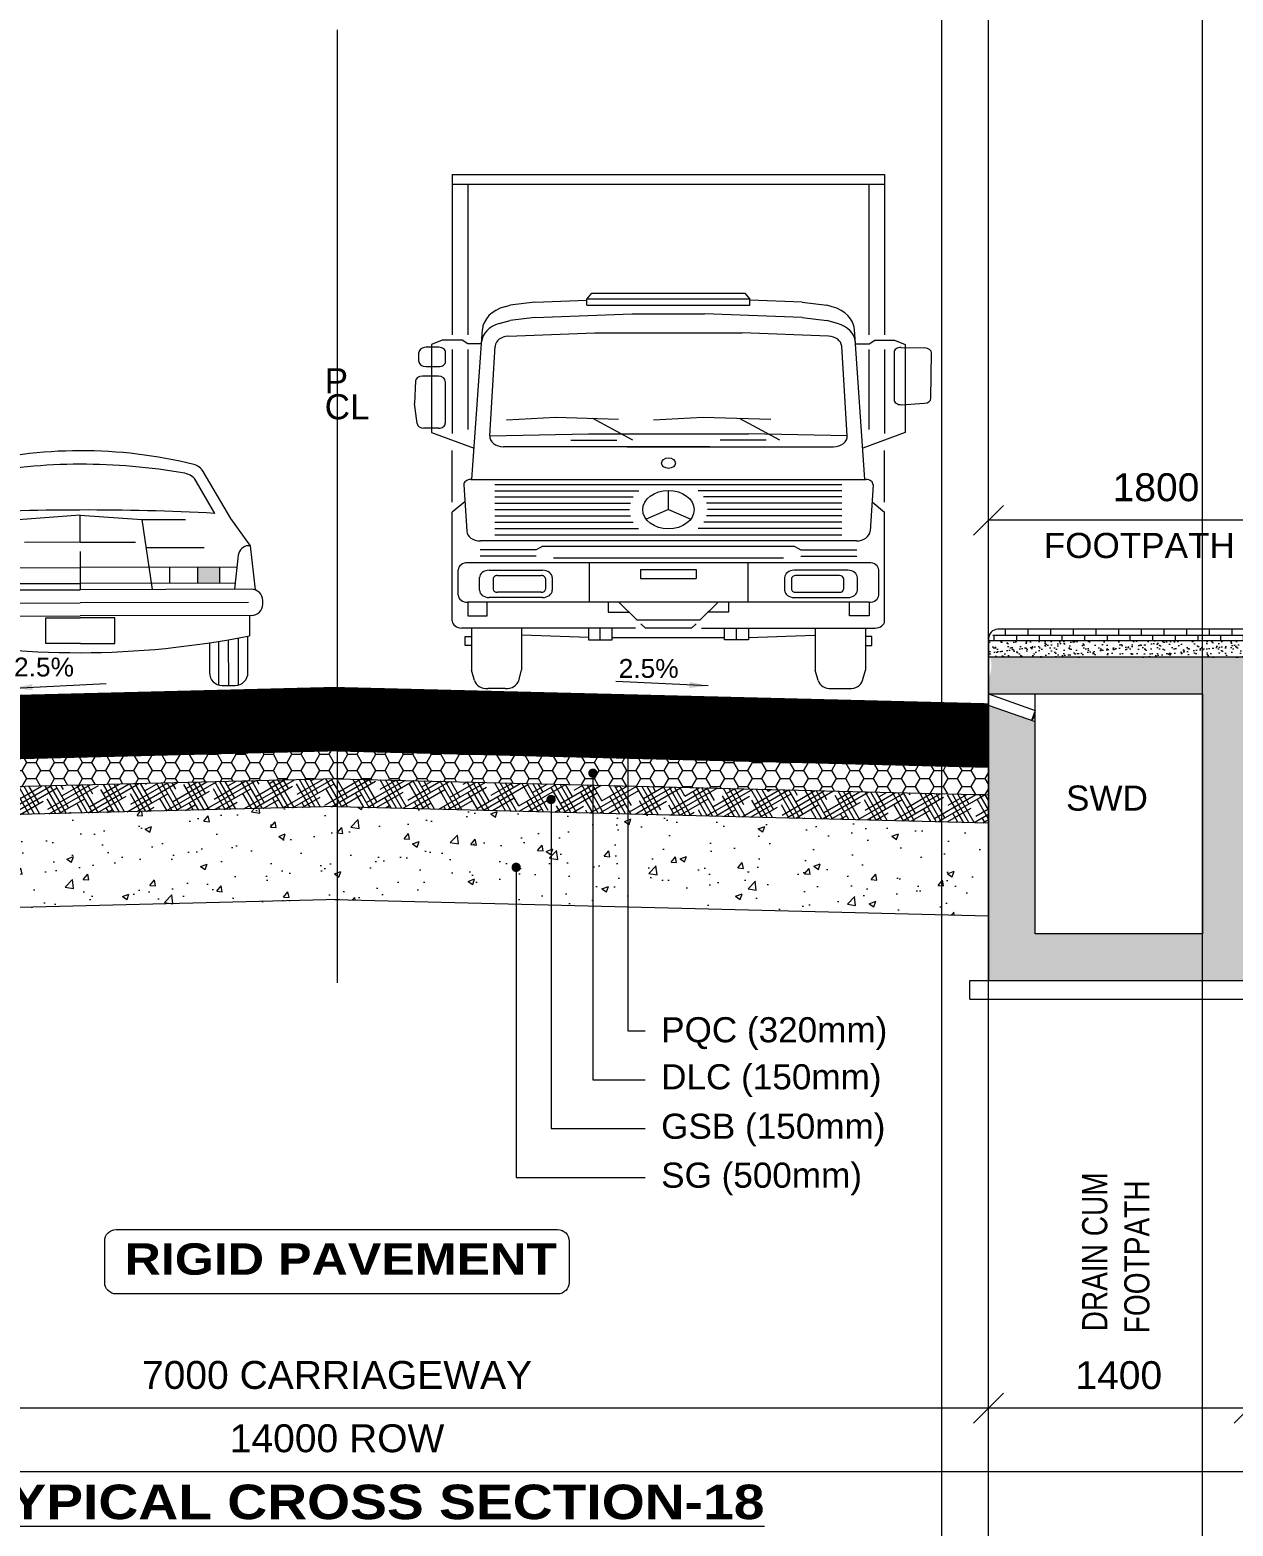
# Model space of a CAD drawing. Header units: inches. Extents: x 1863003 to 1881330, y 133141 to 515800.
# Drawn here: x 1870742 to 1877206, y 387238 to 395278 of the extents above; entities that cross this region are included whole.
import ezdxf

# ---------------------------------------------------------------- set-up
doc = ezdxf.new("R2010")
doc.units = ezdxf.units.IN
doc.header["$MEASUREMENT"] = 0
doc.linetypes.add('CENTERX2', pattern=[4, 2.5, -0.5, 0.5, -0.5])
doc.layers.get('0').update_dxf_attribs({"color": 4, "linetype": 'ELEC_LINE', "lineweight": 13})
doc.layers.get('Defpoints').update_dxf_attribs({"lineweight": 13})
for name, color, linetype, lineweight in [('DIM', 7, 'Continuous', 13), ('DIMEN', 7, 'Continuous', 13), ('HATCH', 252, 'Continuous', 13)]:
    doc.layers.add(name, color=color, linetype=linetype, lineweight=lineweight)
doc.styles.add('AB', font='ariblk.ttf')
doc.styles.add('ARIAL', font='arial.ttf')
doc.styles.get("Standard").update_dxf_attribs({"font": 'romans.shx'})
doc.linetypes.add('ELEC_LINE', pattern='A,12.7,-5.08,["EL",Standard,S=2.54,R=0,X=-2.54,Y=-1.27],-5.08', length=22.86)
doc.dimstyles.get("Standard").update_dxf_attribs({"dimtxt": 180, "dimasz": 160, "dimexe": 50, "dimexo": 50, "dimgap": 100, "dimtad": 1, "dimdec": 0, "dimzin": 0, "dimdsep": 46, "dimtxsty": 'ARIAL', "dimcen": 0.09, "dimclrd": 256, "dimclre": 256, "dimclrt": 256, "dimadec": 0, "dimazin": 0, "dimtm": 1e-09, "dimtfac": 1, "dimtdec": 0, "dimtofl": 0, "dimtmove": 0, "dimatfit": 3, "dimfxl": 0, "dimtolj": 1, "dimtzin": 0, "dimlwd": 9, "dimlwe": -1, "dimarcsym": 0})
pattern_1 = [(49.99999999999999, (0, -120522.0893127182), (358.6300913003767, -31.37606749129755), [37.5, -412.5]), (355, (0, -120522.0893127182), (-69.3756668065, 376.0960668500059), [30, -330]), (100.45144446, (29.8858405, -120524.7039847182), (289.254423363556, 344.7199954843147), [31.87009599999999, -350.5710559999999]), (46.18420000000001, (0, -120422.0893127182), (533.6206653357862, -82.75964039653827), [56.25, -618.75]), (96.63563549, (44.4683725, -120428.9859662183), (467.3309728371142, 487.0593003872752), [47.805171, -525.8568799999999]), (351.1841639899999, (0, -120422.0893127182), (467.3309725273866, 487.0593001349951), [45, -495.0000004999999]), (21, (50, -120447.0893127182), (298.4535260592309, -201.3094453326694), [37.5, -412.5]), (326.0000000000001, (50, -120447.0893127182), (121.6576659607909, 362.5750225234265), [30, -330]), (71.45144474, (74.871127, -120463.8650997183), (420.1111883649855, 161.2655764031769), [31.870095, -350.571056]), (37.50000000000001, (0, -120522.0893127182), (6.079927658645334, 166.4469269156558), [0, -326, 0, -335, 0, -331.25]), (7.499999999999999, (0, -120522.0893127182), (131.5347687210743, 197.2058559411801), [0, -191, 0, -318.5, 0, -126.25]), (327.5, (-111.5, -120522.0893127182), (266.9112180862045, -11.27743586718988), [0, -125, 0, -390, 0, -517.5]), (317.5, (-161.5, -120522.0893127182), (291.5930846711931, 50.05249116615887), [0, -162.5, 0, -259, 0, -367.5])]
pattern_2 = [(29.99999999999999, (0, -120522.0893127182), (74.10254037844388, 71.65063509461096), [400, -200]), (120, (0, -120522.0893127182), (28.34936490538902, -99.10254037844388), [399.9999999999999, -199.9999999999999])]
pattern_3 = [(0, (0, -120522.0893127182), (75, 43.30127018922193), [50, -100]), (120, (0, -120522.0893127182), (-74.99999999999997, 43.30127018922194), [49.99999999999999, -99.99999999999997]), (59.99999999999999, (0, -120522.0893127182), (1.665334536937735e-14, 86.60254037844388), [-100, 50])]
pattern_4 = [(45, (0, -120522.0893127182), (-0.8838834764831844, 0.8838834764831844), [])]

# ---------------------------------------------------------------- blocks, each defined once
blk = doc.blocks.new('ca')
at = {"color": 8}
for p, q in [((-28.87392627767986, 25.61850738525391), (-23.64386951498454, 34.62560272216797)), ((28.87392986245686, 25.61850738525391), (23.64387309976155, 34.62560272216797)), ((-25.8452016072697, 26.62766265869141), (-22.36343586014118, 32.70442199707031)), ((25.84521282149944, 26.62766265869141), (22.36344707437092, 32.70442199707031)), ((-2.022308763116598e-06, 26.33292388916016), (-11.86808979086345, 25.45753479003906)), ((-2.022308763116598e-06, 26.33292388916016), (11.86810100503499, 25.45753479003906)), ((-2.022308763116598e-06, 21.14312744140625), (-2.022308763116598e-06, 26.33292388916016)), ((-32.63588916830486, 20.39279174804688), (-28.87392627767986, 25.61850738525391)), ((-11.86808979086345, 25.45753479003906), (-20.18772327475017, 25.45753479003906)), ((-11.86808979086345, 25.45753479003906), (-13.80725299887126, 12.06492614746094)), ((11.86810100503499, 25.45753479003906), (13.8072642130428, 12.06492614746094)), ((11.86810100503499, 25.45753479003906), (20.18772685952717, 25.45753479003906)), ((32.63589275308186, 20.39279174804688), (28.87392986245686, 25.61850738525391)), ((-33.57544910477009, 11.918701171875), (-32.63588916830486, 20.39279174804688)), ((-32.63588916830486, 20.39279174804688), (-32.28344928787556, 20.39279174804688)), ((-12.64239704184001, 20.10987854003906), (-23.75327503250446, 20.10987854003906)), ((-2.022308763116598e-06, 21.14312744140625), (-10.61702167562908, 21.14312744140625)), ((-2.022308763116598e-06, 21.14312744140625), (10.61703288980061, 21.14312744140625)), ((12.64240825601155, 20.10987854003906), (23.75327861739788, 20.10987854003906)), ((32.63589275308186, 20.39279174804688), (32.2834605021053, 20.39279174804688)), ((33.57545268966351, 11.918701171875), (32.63589275308186, 20.39279174804688)), ((-30.30240070389118, 18.62036895751953), (-29.57140552572673, 12.06492614746094)), ((-2.022308763116598e-06, 19.41312408447266), (-2.022308763116598e-06, 12.06492614746094)), ((30.30239665939007, 18.62036895751953), (29.57140911050374, 12.06492614746094)), ((-30.04683124588337, 16.3284912109375), (-2.022308763116598e-06, 16.3284912109375)), ((-26.75585376791423, 13.26463317871094), (-26.75585376791423, 16.3284912109375)), ((-22.56476032303181, 13.26463317871094), (-22.56476032303181, 16.3284912109375)), ((-17.18514453939861, 13.26463317871094), (-17.18514453939861, 16.3284912109375)), ((30.04684246011311, 16.3284912109375), (-2.022308763116598e-06, 16.3284912109375)), ((17.18514812417561, 13.26463317871094), (17.18514812417561, 16.3284912109375)), ((22.56477153726155, 13.26463317871094), (22.56477153726155, 16.3284912109375)), ((26.75585735269124, 13.26463317871094), (26.75585735269124, 16.3284912109375)), ((-32.79469501541462, 12.06492614746094), (-2.022308763116598e-06, 12.06492614746094)), ((-29.7051869588322, 13.26463317871094), (-2.022308763116598e-06, 13.26463317871094)), ((29.70519817300374, 13.26463317871094), (-2.022308763116598e-06, 13.26463317871094)), ((32.79470622964436, 12.06492614746094), (-2.022308763116598e-06, 12.06492614746094)), ((-34.95222675375408, 9.207511901855469), (-34.95222675375408, 9.907394409179688)), ((-32.26056873373454, 9.557449340820312), (-2.022308763116598e-06, 9.557449340820312)), ((32.26057231856976, 9.557449340820312), (-2.022308763116598e-06, 9.557449340820312)), ((34.95223796792561, 9.207511901855469), (34.95223796792561, 9.907394409179688)), ((-32.79469501541462, 7.049980163574219), (-2.022308763116598e-06, 7.049980163574219)), ((-32.40735828451579, 7.049980163574219), (-32.40735828451579, 3.125236511230469)), ((-6.595125313324388, 1.757362365722656), (-6.595125313324388, 6.686576843261719)), ((-6.595125313324388, 6.686576843261719), (-2.022308763116598e-06, 6.686576843261719)), ((32.79470622964436, 7.049980163574219), (-2.022308763116598e-06, 7.049980163574219)), ((6.595136527495924, 6.686576843261719), (-2.022308763116598e-06, 6.686576843261719)), ((6.595136527495924, 1.757362365722656), (6.595136527495924, 6.686576843261719)), ((32.40736186935101, 7.049980163574219), (32.40736186935101, 3.125236511230469)), ((-32.09418689779704, -3.909431457519531), (-32.09418689779704, 3.0645751953125)), ((32.09419048257405, -3.909431457519531), (32.09419048257405, 3.0645751953125)), ((-30.28335773519939, -6.264907836914062), (-30.28335773519939, 2.725761413574219)), ((-28.40287982986774, -6.346817016601562), (-28.40287982986774, 2.395401000976562)), ((-26.52240192459431, -6.264907836914062), (-26.52240192459431, 2.086807250976562)), ((-24.71157276205486, 1.810089111328125), (-24.71157276205486, -3.909431457519531)), ((-2.022308763116598e-06, 1.757362365722656), (-6.595125313324388, 1.757362365722656)), ((-2.022308763116598e-06, 1.757362365722656), (6.595136527495924, 1.757362365722656)), ((24.71157634683186, 1.810089111328125), (24.71157634683186, -3.909431457519531)), ((26.52241313882405, -6.264907836914062), (26.52241313882405, 2.086807250976562)), ((28.40289104409749, -6.346817016601562), (28.40289104409749, 2.395401000976562)), ((30.28336894942913, -6.264907836914062), (30.28336894942913, 2.725761413574219)), ((-27.14895832107868, -6.346817016601562), (-29.65680133871501, -6.346817016601562)), ((27.14896953530842, -6.346817016601562), (29.65681255294476, -6.346817016601562))]:
    blk.add_line(p, q, dxfattribs=at)
for centre, radius, start, end in [((-2.022308763116598e-06, -51.15877151489258), 89.84619140625, 90.00000250547792, 104.0557395141059), ((-2.022308763116598e-06, -51.15877151489258), 89.84619140625, 75.94426549587769, 90.00000250547792), ((-21.10853015951579, 33.15342712402344), 2.931763172149658, 104.0557395141059, 149.8579703914262), ((-2.022308763116598e-06, -77.34341216087341), 113.4477920532226, 90.00000250547792, 100.1964913884343), ((-2.022308763116598e-06, -77.34341216087341), 113.4477920532226, 79.80350679128016, 90.00000250547792), ((21.1085337442928, 33.15342712402344), 2.931763172149658, 30.14203120414816, 75.94426549587769), ((-19.49852191971149, 31.06292724609375), 3.301851511001587, 100.1964913884343, 150.1888247544409), ((19.49853313394124, 31.06292724609375), 3.301851511001587, 29.81117683935573, 79.80350679128016), ((-2.022308763116598e-06, -444.7755432128906), 472.1111755371094, 90.00000250547792, 93.13816024060277), ((-2.022308763116598e-06, -444.7755432128906), 472.1111755371094, 86.8618379397985, 90.00000250547792), ((-32.28344928787556, 18.39946746826172), 1.993328452110291, 6.362710959437382, 90.00000250547792), ((32.2834605021053, 18.39946746826172), 1.993328452110291, 90.00000250547792, 173.6372876464351), ((-32.79469501541462, 9.907394409179688), 2.157535076141357, 90.00000250547792, 180.0000050081001), ((32.79470622964436, 9.907394409179688), 2.157535076141357, 0, 90.00000250547792), ((-32.79469501541462, 9.207511901855469), 2.157535076141357, 180.0000050081001, 270.0000006830187), ((32.79470622964436, 9.207511901855469), 2.157535076141357, 270.0000006830187, 0), ((-2.022308763116598e-06, 169.5877685546875), 169.5877685546875, 258.9833153636083, 270.0000006830187), ((-2.022308763116598e-06, 169.5877685546875), 169.5877685546875, 270.0000006830187, 281.0166860022666), ((-29.65680133871501, -3.909431457519531), 2.437389612197876, 180.0000050081001, 270.0000006830187), ((-27.14895832107868, -3.909431457519531), 2.437389612197876, 270.0000006830187, 0), ((27.14896953530842, -3.909431457519531), 2.437389612197876, 180.0000050081001, 270.0000006830187), ((29.65681255294476, -3.909431457519531), 2.437389612197876, 270.0000006830187, 0)]:
    blk.add_arc(centre, radius, start, end, dxfattribs=at)
for points in [[(-22.56476032303181, 13.26463317871094), (-22.56476032303181, 16.3284912109375), (-26.75585376791423, 13.26463317871094), (-26.75585376791423, 16.3284912109375)], [(22.56477153726155, 13.26463317871094), (22.56477153726155, 16.3284912109375), (26.75585735269124, 13.26463317871094), (26.75585735269124, 16.3284912109375)]]:
    blk.add_solid(points, dxfattribs=at)
blk = doc.blocks.new('_Oblique')
at = {"color": 0, "linetype": 'ByBlock', "lineweight": -2}
blk.add_line((-0.5, -0.5), (0.5, 0.5), dxfattribs=at)
blk = doc.blocks.new('*D80')
at = {"layer": 'Defpoints', "color": 0, "ltscale": 0.02}
for p in [(1875892.303417261, 387871.5832071437), (1875892.303417261, 387871.5832071437), (1877292.303417261, 387871.5832071437)]:
    blk.add_point(p, dxfattribs=at)
at = {"layer": 'DIMEN', "lineweight": 9, "ltscale": 0.02}
blk.add_line((1877292.303417261, 387871.5832071437), (1875892.303417261, 387871.5832071437), dxfattribs=at)
at = {"layer": 'DIMEN', "lineweight": 9, "ltscale": 0.02, "xscale": 160, "yscale": 160, "zscale": 160, "rotation": 180}
blk.add_blockref('_Oblique', (1875892.303417261, 387871.5832071437), dxfattribs=at)
at = {"layer": 'DIMEN', "lineweight": 9, "ltscale": 0.02, "xscale": 160, "yscale": 160, "zscale": 160}
blk.add_blockref('_Oblique', (1877292.303417261, 387871.5832071437), dxfattribs=at)
at = {"layer": 'DIMEN', "ltscale": 0.02, "insert": (1876592.303417261, 388048.1691553019), "char_height": 150, "attachment_point": 5, "style": 'ARIAL'}
blk.add_mtext('\\A1;1400', dxfattribs=at)
blk = doc.blocks.new('*D81')
at = {"layer": 'Defpoints', "color": 0, "ltscale": 0.02}
for p in [(1868892.303417261, 387871.5832071437), (1868892.303417261, 387871.5832071437), (1875892.303417261, 387871.5832071437)]:
    blk.add_point(p, dxfattribs=at)
at = {"layer": 'DIMEN', "lineweight": 9, "ltscale": 0.02}
blk.add_line((1875892.303417261, 387871.5832071437), (1868892.303417261, 387871.5832071437), dxfattribs=at)
at = {"layer": 'DIMEN', "lineweight": 9, "ltscale": 0.02, "xscale": 160, "yscale": 160, "zscale": 160, "rotation": 180}
blk.add_blockref('_Oblique', (1868892.303417261, 387871.5832071437), dxfattribs=at)
at = {"layer": 'DIMEN', "lineweight": 9, "ltscale": 0.02, "xscale": 160, "yscale": 160, "zscale": 160}
blk.add_blockref('_Oblique', (1875892.303417261, 387871.5832071437), dxfattribs=at)
at = {"layer": 'DIMEN', "ltscale": 0.02, "insert": (1872392.303417261, 388049.1411880441), "char_height": 150, "attachment_point": 5, "style": 'ARIAL'}
blk.add_mtext('\\A1;7000 CARRIAGEWAY', dxfattribs=at)
blk = doc.blocks.new('*D83')
at = {"layer": 'Defpoints', "color": 0, "ltscale": 0.02}
for p in [(1879742.303417261, 387531.3036165325), (1865742.303417261, 387353.6944760141), (1879742.303417261, 387353.6944760141)]:
    blk.add_point(p, dxfattribs=at)
at = {"layer": 'DIMEN', "ltscale": 0.02}
for p, q in [((1865742.303417261, 387403.6944760141), (1865742.303417261, 387581.3036165325)), ((1879742.303417261, 387403.6944760141), (1879742.303417261, 387581.3036165325))]:
    blk.add_line(p, q, dxfattribs=at)
at = {"layer": 'DIMEN', "lineweight": 9, "ltscale": 0.02}
blk.add_line((1865742.303417261, 387531.3036165325), (1879742.303417261, 387531.3036165325), dxfattribs=at)
at = {"layer": 'DIMEN', "lineweight": 9, "ltscale": 0.02, "xscale": 160, "yscale": 160, "zscale": 160, "rotation": 180}
blk.add_blockref('_Oblique', (1865742.303417261, 387531.3036165325), dxfattribs=at)
at = {"layer": 'DIMEN', "lineweight": 9, "ltscale": 0.02, "xscale": 160, "yscale": 160, "zscale": 160}
blk.add_blockref('_Oblique', (1879742.303417261, 387531.3036165325), dxfattribs=at)
at = {"layer": 'DIMEN', "ltscale": 0.02, "insert": (1872392.303417261, 387708.9127570509), "char_height": 150, "attachment_point": 5, "style": 'ARIAL'}
blk.add_mtext('\\A1;14000 ROW', dxfattribs=at)
blk = doc.blocks.new('A$C9c4fc737')
at = {"color": 8, "linetype": 'Continuous'}
for p, q in [((10.81007140269503, 147.2526909448789), (134.6093052432407, 147.2526909448789)), ((10.81007140269503, 147.2526909448789), (10.81007140269503, 101.3151259922306)), ((134.6093052432407, 147.2526909448789), (134.6093052432407, 101.3151259922306)), ((10.81007140269503, 144.514640566078), (134.6093052432407, 144.514640566078)), ((15.30168826063164, 144.514640566078), (15.30168826063164, 101.3151259922306)), ((130.1176883853041, 144.514640566078), (130.1176883853041, 101.3151259922306)), ((49.37210274743848, 111.5411098843906), (50.79670752352104, 113.2288923030719)), ((96.04727389849722, 111.5411098843906), (49.37210274743848, 111.5411098843906)), ((49.37210274743848, 109.8533274657675), (49.37210274743848, 111.5411098843906)), ((50.79670752352104, 113.2288923030719), (94.62266912241466, 113.2288923030719)), ((94.62266912241466, 113.2288923030719), (96.04727389849722, 111.5411098843906)), ((96.04727389849722, 109.8533274657675), (96.04727389849722, 111.5411098843906)), ((25.80307572381571, 109.3900817960384), (27.35668485541828, 109.827034364338)), ((34.43398321326822, 110.7369727246114), (27.35668485541828, 109.827034364338)), ((34.43398321326822, 110.7369727246114), (49.37210274743848, 111.3052707503666)), ((34.43398321326822, 106.3074698892306), (62.33875959576108, 107.3690646428731)), ((49.37210274743848, 109.8533274657675), (96.04727389849722, 109.8533274657675)), ((62.33875959576108, 107.3690646428731), (83.08061705017462, 107.3690646428731)), ((110.9853934326675, 106.3074698892306), (83.08061705017462, 107.3690646428731)), ((110.9853934326675, 110.7369727246114), (96.04727389849722, 111.3052707503666)), ((110.9853934326675, 110.7369727246114), (118.0626917905174, 109.827034364338)), ((119.61630092212, 109.3900817960384), (118.0626917905174, 109.827034364338)), ((16.43742453190498, 59.91248832049314), (19.42990541039035, 102.8634112855652)), ((24.28094782587141, 104.5324804893462), (27.35668485541828, 105.397531528899)), ((34.43398321326822, 106.3074698892306), (27.35668485541828, 105.397531528899)), ((110.9853934326675, 106.3074698892306), (118.0626917905174, 105.397531528899)), ((121.1384288200643, 104.5324804893462), (118.0626917905174, 105.397531528899)), ((128.9819521140307, 59.91248832049314), (125.9894712353125, 102.8634112855652)), ((7.944666502531618, 99.78624497377314), (4.911538634914905, 98.57299382670317)), ((4.911538634914905, 98.57299382670317), (4.911538634914905, 73.39803252520505)), ((13.60650518885814, 99.78624497377314), (7.944666502531618, 99.78624497377314)), ((15.22417338495143, 98.74541201052489), (13.60650518885814, 99.78624497377314)), ((19.14299576473422, 98.74541201052489), (15.22417338495143, 98.74541201052489)), ((26.83855356904678, 100.9396588809323), (51.62170779658481, 101.9094344811165)), ((51.62170779658481, 101.9094344811165), (93.79766884911805, 101.9094344811165)), ((118.5808230768889, 100.9396588809323), (93.79766884911805, 101.9094344811165)), ((126.2763808809686, 98.74541201052489), (130.1952032609843, 98.74541201052489)), ((130.1952032609843, 98.74541201052489), (131.8128714570776, 99.78624497377314)), ((131.8128714570776, 99.78624497377314), (137.4747101434041, 99.78624497377314)), ((137.4747101434041, 99.78624497377314), (140.5078380110208, 98.57299382670317)), ((140.5078380110208, 98.57299382670317), (140.5078380110208, 73.39803252520505)), ((1.260551386745647, 93.71527845913079), (1.260551386745647, 96.28955551289255)), ((6.952321232063696, 97.76593348762253), (3.229055353207514, 97.76593348762253)), ((8.920825198292732, 93.71527845913079), (8.920825198292732, 96.28955551289255)), ((10.81007140269503, 97.14353605674114), (10.81007140269503, 73.11245732830139)), ((15.30168826063164, 97.14353605674114), (15.30168826063164, 74.19216890487587)), ((21.52414408815093, 72.39246372279013), (23.11087843985297, 98.12731148838066)), ((123.8952325577848, 72.39246372279013), (122.3084982060827, 98.12731148838066)), ((130.1176883853041, 97.14353605674114), (130.1176883853041, 74.19216890487587)), ((134.6093052432407, 97.14353605674114), (134.6093052432407, 73.11245732830139)), ((137.2997770148795, 96.27441052539507), (137.2997770148795, 82.8046028696117)), ((139.3317480962723, 97.75002095242962), (146.1434926723596, 97.58522068039747)), ((147.8633633202408, 83.18633028503973), (148.0484157337341, 96.09373613906791)), ((3.229055353207514, 92.2389004844008), (6.952321232063696, 92.2389004844008)), ((0.2822680084500462, 88.11550049768994), (0, 81.6939033070812)), ((6.885636833729222, 89.48991626466159), (2.279984229011461, 89.54305841011228)), ((8.823859706986696, 88.01371297822334), (8.823859706986696, 76.04331767233089)), ((0.7474576199892908, 75.90110675262986), (0, 81.6939033070812)), ((139.4252597675659, 81.33292674750555), (146.051951929694, 81.73052827722859)), ((40.45865266723558, 77.68533015169669), (26.34564223280177, 76.88612957298756)), ((58.4318889528513, 77.0992463597795), (40.45865266723558, 77.68533015169669)), ((62.54096812033094, 71.12318662443431), (51.01508222310804, 77.34109875315335)), ((82.51802576519549, 77.68533015169669), (68.4050153309945, 76.88612957298756)), ((102.0383846617769, 77.04879670945229), (82.51802576519549, 77.68533015169669)), ((104.6003412182909, 71.12318662443431), (93.07445532130077, 77.34109875315335)), ((6.855355740757659, 74.5669396976009), (2.706808069488034, 74.5669396976009)), ((4.911538634914905, 73.39803252520505), (17.06051128986292, 68.85562026500702)), ((21.52414408815093, 72.39246372279013), (49.80183107615449, 72.94306334503926)), ((49.80183107615449, 72.94306334503926), (95.61754556978121, 72.94306334503926)), ((123.8952325577848, 72.39246372279013), (95.61754556978121, 72.94306334503926)), ((140.5078380110208, 73.39803252520505), (128.3588653560728, 68.85562026500702)), ((84.58169729192741, 69.30330990388757), (25.45694932248443, 69.30330990388757)), ((44.74661796330474, 71.12318662443431), (57.89017205638811, 71.12318662443431)), ((60.83767935400829, 69.30330990388757), (119.9624273234513, 69.30330990388757)), ((100.672758682631, 71.12318662443431), (87.52920458931476, 71.12318662443431)), ((10.81007140269503, 53.40037574415328), (10.81007140269503, 68.16311544529162)), ((134.6093052432407, 53.40037574415328), (134.6093052432407, 68.16311544529162)), ((14.1265368165914, 58.36804228380788), (14.94026613910682, 45.14494079392171)), ((16.09294749516994, 59.91248832049314), (129.3264291507658, 59.91248832049314)), ((23.01603383524343, 58.50492512102937), (122.4033428104594, 58.50492512102937)), ((23.01603383524343, 56.70389381982386), (64.2195695808623, 56.70389381982386)), ((72.70968832285143, 51.27113444113638), (72.70968832285143, 56.78345282335067)), ((122.4033428104594, 56.70389381982386), (81.1998070650734, 56.70389381982386)), ((131.2928398293443, 58.36804228380788), (130.4791105068289, 45.14494079392171)), ((14.42386939167045, 53.53638793766731), (10.81007140269503, 50.56138734007254)), ((23.01603383524343, 54.90286251861835), (62.65458538127132, 54.90286251861835)), ((23.01603383524343, 53.10183121741284), (61.81956115923822, 53.10183121741284)), ((122.4033428104594, 54.90286251861835), (82.76479126466438, 54.90286251861835)), ((122.4033428104594, 53.10183121741284), (83.59981548669748, 53.10183121741284)), ((130.9955072542652, 53.53638793766731), (134.6093052432407, 50.56138734007254)), ((10.81007140269503, 19.41215215518605), (10.81007140269503, 50.56138734007254)), ((23.01603383524343, 51.30079991614912), (61.54942669160664, 51.30079991614912)), ((23.01603383524343, 49.4997686149436), (61.80213106749579, 49.4997686149436)), ((23.01603383524343, 47.69873731373809), (62.61687075579539, 47.69873731373809)), ((72.70968832285143, 51.27113444113638), (66.34461131924763, 48.51497525000013)), ((72.70968832285143, 51.27113444113638), (79.07476532668807, 48.51497525000013)), ((122.4033428104594, 47.69873731373809), (82.80250589014031, 47.69873731373809)), ((122.4033428104594, 49.4997686149436), (83.6172455784399, 49.4997686149436)), ((122.4033428104594, 51.30079991614912), (83.86994995432906, 51.30079991614912)), ((134.6093052432407, 19.41215215518605), (134.6093052432407, 50.56138734007254)), ((23.01603383524343, 45.89770601253258), (64.1527073616162, 45.89770601253258)), ((23.01603383524343, 44.09667471132707), (122.4033428104594, 44.09667471132707)), ((122.4033428104594, 45.89770601253258), (81.26666928408667, 45.89770601253258)), ((34.84683989058249, 39.77323140465887), (18.75923893414438, 39.77323140465887)), ((126.5462891496718, 42.32832096831407), (18.87308749626391, 42.32832096831407)), ((36.73949882644229, 40.76687734609004), (34.84683989058249, 39.77323140465887)), ((36.73949882644229, 40.76687734609004), (108.6798778192606, 40.76687734609004)), ((108.6798778192606, 40.76687734609004), (110.5725367553532, 39.77323140465887)), ((110.5725367553532, 39.77323140465887), (126.6601377117913, 39.77323140465887)), ((130.1500066772569, 36.08254647935973), (15.2693699686788, 36.08254647935973)), ((34.84683989058249, 37.9278889420093), (18.75923893414438, 37.9278889420093)), ((39.78912425111048, 37.50204068142921), (105.6302523948252, 37.50204068142921)), ((49.98811137885787, 36.08254647935973), (49.98811137885787, 24.72659286309499)), ((95.43126526707783, 36.08254647935973), (95.43126526707783, 24.72659286309499)), ((110.5725367553532, 37.9278889420093), (126.6601377117913, 37.9278889420093)), ((12.51346444524825, 26.79352200578433), (12.51346444524825, 34.01561733672861)), ((18.60797379491851, 28.1803650741349), (18.60797379491851, 31.82522433414124)), ((21.36387931858189, 33.89215347677236), (36.6879188392777, 33.89215347677236)), ((22.54498166893609, 31.52994877216406), (22.54498166893609, 28.47564063605387)), ((23.72608400485478, 32.41577552404488), (36.29421808989719, 32.41577552404488)), ((37.47532042581588, 31.52994877216406), (37.47532042581588, 28.47564063605387)), ((39.44382436270826, 31.82522433414124), (39.44382436270826, 28.1803650741349)), ((64.75085108005442, 34.09525459655561), (64.75085108005442, 31.5401650328422)), ((64.75085108005442, 34.09525459655561), (80.66852556588128, 34.09525459655561)), ((64.75085108005442, 31.5401650328422), (80.66852556588128, 31.5401650328422)), ((80.66852556588128, 34.09525459655561), (80.66852556588128, 31.5401650328422)), ((105.9755522829946, 31.82522433414124), (105.9755522829946, 28.1803650741349)), ((107.9440562201198, 31.52994877216406), (107.9440562201198, 28.47564063605387)), ((124.0554973273538, 33.89215347677236), (108.731457806658, 33.89215347677236)), ((121.6932926410809, 32.41577552404488), (109.1251585558057, 32.41577552404488)), ((122.8743949769996, 31.52994877216406), (122.8743949769996, 28.47564063605387)), ((126.8114028510172, 28.1803650741349), (126.8114028510172, 31.82522433414124)), ((132.9059122006875, 26.79352200578433), (132.9059122006875, 34.01561733672861)), ((36.6879188392777, 26.11343593144557), (21.36387931858189, 26.11343593144557)), ((36.29421808989719, 27.58981388423126), (23.72608400485478, 27.58981388423126)), ((108.731457806658, 26.11343593144557), (124.0554973273538, 26.11343593144557)), ((109.1251585558057, 27.58981388423126), (121.6932926410809, 27.58981388423126)), ((130.1500066772569, 24.72659286309499), (15.2693699686788, 24.72659286309499)), ((15.2693699686788, 24.72659286309499), (15.2693699686788, 20.89395851764129)), ((20.84116376377642, 20.89395851764129), (20.84116376377642, 24.72659286309499)), ((55.47682229336351, 24.72659286309499), (55.47682229336351, 21.88760445907246)), ((55.47682229336351, 21.88760445907246), (61.42517894948833, 21.88760445907246)), ((58.50507659092546, 24.72659286309499), (63.61525571835227, 19.75836315599736)), ((86.91430005477741, 24.72659286309499), (81.80412092758343, 19.75836315599736)), ((89.94255435257219, 21.88760445907246), (83.99419769644737, 21.88760445907246)), ((89.94255435257219, 24.72659286309499), (89.94255435257219, 21.88760445907246)), ((124.5782128821593, 20.89395851764129), (124.5782128821593, 24.72659286309499)), ((130.1500066772569, 24.72659286309499), (130.1500066772569, 20.89395851764129)), ((63.23672393104061, 17.34522301255492), (13.56597692635842, 17.34522301255492)), ((15.2693699686788, 20.89395851764129), (20.84116376377642, 20.89395851764129)), ((16.29878231720068, 17.34522301255492), (16.29878231720068, 5.279522295284551)), ((30.68299023108557, 17.34522301255492), (30.68299023108557, 5.279522295284551)), ((49.79884548531845, 17.34522301255492), (49.79884548531845, 13.93843692768132)), ((53.20563157019205, 13.93843692768132), (53.20563157019205, 17.34522301255492)), ((56.61241765506566, 13.93843692768132), (56.61241765506566, 17.34522301255492)), ((63.61525571835227, 19.75836315599736), (81.80412092758343, 19.75836315599736)), ((66.09734272304922, 17.34522301255492), (64.79634029022418, 18.61008648894494)), ((79.32203392288648, 17.34522301255492), (66.09734272304922, 17.34522301255492)), ((79.32203392288648, 17.34522301255492), (80.62303635571152, 18.61008648894494)), ((82.18265271466225, 17.34522301255492), (131.8533997195773, 17.34522301255492)), ((88.80695899087004, 13.93843692768132), (88.80695899087004, 17.34522301255492)), ((92.21374507574365, 13.93843692768132), (92.21374507574365, 17.34522301255492)), ((95.62053116061725, 17.34522301255492), (95.62053116061725, 13.93843692768132)), ((114.7363864146173, 17.34522301255492), (114.7363864146173, 5.279522295284551)), ((130.1500066772569, 20.89395851764129), (124.5782128821593, 20.89395851764129)), ((129.120594328735, 17.34522301255492), (129.120594328735, 5.279522295284551)), ((14.51846541743726, 12.32884671847569), (14.51846541743726, 14.95200559473597)), ((14.51846541743726, 14.95200559473597), (16.29878231720068, 14.95200559473597)), ((49.79884548531845, 14.64818402868696), (30.87225612485781, 15.35793112969259)), ((49.79884548531845, 13.93843692768132), (56.61241765506566, 13.93843692768132)), ((56.61241765506566, 14.64818402868696), (88.80695899087004, 14.64818402868696)), ((95.62053116061725, 13.93843692768132), (88.80695899087004, 13.93843692768132)), ((95.62053116061725, 14.64818402868696), (114.5471205210779, 15.35793112969259)), ((130.9009112284984, 14.95200559473597), (129.120594328735, 14.95200559473597)), ((130.9009112284984, 12.32884671847569), (130.9009112284984, 14.95200559473597)), ((16.29878231720068, 12.32884671847569), (14.51846541743726, 12.32884671847569)), ((129.120594328735, 12.32884671847569), (130.9009112284984, 12.32884671847569)), ((17.13803700078279, 2.335416865476873), (16.29878231720068, 5.279522295284551)), ((29.84373554773629, 2.335416865476873), (30.68299023108557, 5.279522295284551)), ((115.5756410981994, 2.335416865476873), (114.7363864146173, 5.279522295284551)), ((128.2813396451529, 2.335416865476873), (129.120594328735, 5.279522295284551)), ((25.99373464658856, 0), (20.98803790193051, 0)), ((119.4256419993471, 0), (124.4313387440052, 0))]:
    blk.add_line(p, q, dxfattribs=at)
for centre, major_axis, ratio, start_param, end_param in [((29.25901510962285, 102.478203024657), (9.842519685239607, 8.685140878007128e-10), 0.7499999999976008, 1.929566996875606, 3.089386062538172), ((116.1603615363128, 102.478203024657), (-9.842519684983525, 1.044730263928248e-10), 0.7500000000071224, 3.193799244538609, 4.353618310236004), ((27.04569937568158, 99.00297738978406), (7.874015865556987, 4.652433814187923e-10), 0.749999999989869, 1.929566996891334, 3.089386062563803), ((118.3736772702541, 99.00297738978406), (7.874015865300907, 2.987938476012848e-10), 0.7500000000017711, 0.0522065908974827, 1.212025656613489), ((27.04368367418647, 97.99091361893807), (-3.937007932723968, 2.312929198222416e-10), 0.7500000000002759, -1.51866967777492, -0.04620985496934704), ((118.3756929717492, 97.99091361893807), (3.937007932723968, 2.312929198222416e-10), 0.7500000000002759, 0.04620985496934704, 1.51866967777492), ((3.229055353207514, 96.28955551289255), (1.968503966461868, 1.285005698369486e-10), 0.749999999940861, 1.570796326745938, 3.141592653502755), ((6.952321232063696, 96.28955551289255), (1.968503966229037, 2.706370932071493e-10), 0.7500000000295695, -1.833113660865138e-10, 1.570796326691784), ((139.2682809811085, 96.27441052539507), (1.968503966229037, 2.497819467660958e-10), 0.7500000000498698, 1.538549444250816, 3.141592653420608), ((146.0800255571958, 96.10961025336292), (1.968503966183297, 2.493730358322635e-11), 0.7500000000660637, -0.01075227378542487, 1.538549444454071), ((3.229055353207514, 93.71527845913079), (-1.968503966461867, 1.285010069326342e-10), 0.749999999940861, 8.703793241693347e-11, 1.570796326843855), ((6.952321232063696, 93.71527845913079), (-1.968503966229037, 2.706379673985203e-10), 0.7500000000295695, 1.570796326898009, 3.141592653773105), ((2.249703136039898, 88.06685512361582), (-1.968503966359715, 8.40328508991271e-12), 0.750000000003175, 4.697005578532028, 6.250230209543837), ((6.855355740757659, 88.01371297822334), (1.968503966229036, 1.260290043539562e-11), 0.7500000000233307, -8.536282791737904e-12, 1.55541292493321), ((139.2682809811085, 82.8046028696117), (-1.968503966229037, 3.625980915698539e-10), 0.7500000000340206, 2.455997627492934e-10, 1.650626312817779), ((145.8949731434695, 83.20220439933473), (-1.968503966415619, 5.900497841098077e-11), 0.749999999960756, 1.65062631257587, 3.130840379860985), ((2.706808069488034, 76.04331767233089), (-1.968503966271369, 1.554073060315424e-10), 0.7500000000134409, 0.09647377531102164, 1.570796326854107), ((6.855355740757659, 76.04331767233089), (-1.968503966229037, 2.706379673985203e-10), 0.7500000000295695, 1.570796326898009, 3.141592653773105), ((25.45694932248443, 72.25606585340574), (-3.937007932715591, 4.113186456186132e-10), 0.7499999999952969, -0.0462098548890495, 1.570796326873253), ((119.9624273234513, 72.25606585340574), (3.937007932493279, 1.217947525238363e-11), 0.7500000000376474, 4.71238898038237, 6.329395162203811), ((72.70968832285143, 64.59174372506095), (-1.996488246135414, 7.963933390907697e-11), 0.7499999999416898, 3.141592653642979, 9.424777960822565), ((16.09294749516994, 58.43611034576315), (-1.968503966311554, 7.931594072135041e-11), 0.7499999999981304, -1.570796326764677, 0.04612111607132863), ((129.3264291507658, 58.43611034576315), (1.968503966311554, 7.931637781703598e-11), 0.7499999999981303, -0.04612111607132863, 1.570796326764677), ((18.87308749626391, 45.28107691783225), (3.937007932612698, 2.218595207314196e-10), 0.750000000014898, 3.187713769531352, 4.712388980342426), ((126.5462891496718, 45.28107691783225), (-3.937007932612698, 2.218595207314196e-10), 0.750000000014898, 1.570796326837161, 3.095471537648233), ((15.2693699686788, 34.01561733672861), (-2.755905523430556, 1.92061759289608e-10), 0.7500000000211212, -1.570796326742628, 9.29212262690271e-11), ((130.1500066772569, 34.01561733672861), (2.755905523430556, 1.920617592896081e-10), 0.7500000000211212, -9.29212262690271e-11, 1.570796326742629), ((21.36387931858189, 31.82522433414124), (2.755905523663387, 2.070767827158106e-10), 0.7499999999577579, 1.570796326738543, 3.141592653489607), ((23.72608400485478, 31.52994877216406), (-1.181102335918695, 8.643329318177971e-11), 0.7499999999507175, -1.570796326740012, 9.757350483141636e-11), ((36.29421808989719, 31.52994877216406), (1.181102335918695, 8.643276866697656e-11), 0.7499999999507176, -9.757283869760158e-11, 1.570796326740012), ((36.6879188392777, 31.82522433414124), (2.755905523430556, 1.920617592896081e-10), 0.7500000000211212, -9.29212262690271e-11, 1.570796326742629), ((108.731457806658, 31.82522433414124), (2.755905523663387, 2.070767827158106e-10), 0.7499999999577579, 1.570796326738543, 3.141592653489607), ((109.1251585558057, 31.52994877216406), (1.181102335685864, 7.88954909307304e-11), 0.7500000000985649, 1.570796326744798, 3.141592653500728), ((121.6932926410809, 31.52994877216406), (-1.181102335918695, 4.780339471246399e-10), 0.7499999999507175, 3.141592654129441, 4.712388980688242), ((124.0554973273538, 31.82522433414124), (-2.755905523663387, 2.070761707818574e-10), 0.7499999999577578, 3.141592653689979, 4.712388980441044), ((15.2693699686788, 26.79352200578433), (2.755905523430556, 2.471713072433679e-10), 0.7500000000422421, 3.141592653470209, 4.712388980317423), ((21.36387931858189, 28.1803650741349), (-2.755905523663387, 1.51967234757395e-10), 0.7499999999788789, 7.352318753817144e-11, 1.570796326836253), ((23.72608400485478, 28.47564063605387), (1.181102335918694, 2.194790955646965e-10), 0.7499999999014352, 3.141592653342025, 4.71238898024532), ((36.29421808989719, 28.47564063605387), (-1.181102335918695, 2.194790955646966e-10), 0.7499999999014348, 1.570796326934266, 3.14159265383756), ((36.6879188392777, 28.1803650741349), (-2.755905523430556, 2.471713072433679e-10), 0.7500000000422421, 1.570796326862162, 3.141592653709377), ((108.731457806658, 28.1803650741349), (-2.755905523663387, 1.51967234757395e-10), 0.7499999999788789, 7.352318753817144e-11, 1.570796326836253), ((109.1251585558057, 28.47564063605387), (1.181102335685864, 5.415019381187713e-11), 0.7500000000492826, 3.141592653528663, 4.712388980350305), ((121.6932926410809, 28.47564063605387), (1.181102335918695, 3.449876202269198e-10), 0.7499999999014351, 4.712388980165622, 6.283185306790133), ((124.0554973273538, 28.1803650741349), (2.755905523663387, 1.51967234757395e-10), 0.7499999999788789, 4.712388980343333, 6.283185307106063), ((130.1500066772569, 26.79352200578433), (-2.755905523430556, 2.471713072433679e-10), 0.7500000000422421, 1.570796326862162, 3.141592653709377), ((13.56597692635842, 19.41215215518605), (-2.755905523663387, 2.070761707818574e-10), 0.7499999999577578, 1.001854155191495e-10, 1.570796326851251), ((131.8533997195773, 19.41215215518605), (2.755905523663387, 2.070767827158106e-10), 0.7499999999577579, 4.712388980328336, 6.283185307079401), ((20.98803790193051, 2.952755949518178), (-3.937007932812566, 1.456588815042779e-10), 0.7499999999768232, 0.2106260617996123, 1.570796326822644), ((25.99373464658856, 2.952755949518178), (3.937007932812566, 1.45659755695649e-10), 0.7499999999768232, 4.712388980356941, 6.072559245379972), ((119.4256419993471, 2.952755949518178), (-3.937007932812566, 1.456588815042779e-10), 0.7499999999768232, 0.2106260617996123, 1.570796326822644), ((124.4313387440052, 2.952755949518178), (3.937007932812566, 1.45659755695649e-10), 0.7499999999768232, 4.712388980356941, 6.072559245379972)]:
    blk.add_ellipse(centre, major_axis=major_axis, ratio=ratio, start_param=start_param, end_param=end_param, dxfattribs=at)
blk.add_ellipse((72.70968832285143, 51.27113444113638), major_axis=(7.349757843185215, 3.855910155033785e-11), ratio=0.749999999976241, dxfattribs=at)
blk = doc.blocks.new('*D303')
at = {"layer": 'Defpoints', "color": 0, "ltscale": 0.02}
for p in [(1875892.303417261, 392643.1439982735), (1875892.303417261, 392542.4943821129), (1877692.303417261, 392542.4943821129)]:
    blk.add_point(p, dxfattribs=at)
at = {"layer": 'DIMEN', "ltscale": 0.02}
for p, q in [((1875892.303417261, 392592.4943821129), (1875892.303417261, 392693.1439982735)), ((1877692.303417261, 392592.4943821129), (1877692.303417261, 392693.1439982735))]:
    blk.add_line(p, q, dxfattribs=at)
at = {"layer": 'DIMEN', "lineweight": 9, "ltscale": 0.02}
blk.add_line((1877692.303417261, 392643.1439982735), (1875892.303417261, 392643.1439982735), dxfattribs=at)
at = {"layer": 'DIMEN', "lineweight": 9, "ltscale": 0.02, "xscale": 160, "yscale": 160, "zscale": 160, "rotation": 180}
blk.add_blockref('_Oblique', (1875892.303417261, 392643.1439982735), dxfattribs=at)
at = {"layer": 'DIMEN', "lineweight": 9, "ltscale": 0.02, "xscale": 160, "yscale": 160, "zscale": 160}
blk.add_blockref('_Oblique', (1877692.303417261, 392643.1439982735), dxfattribs=at)
at = {"layer": 'DIMEN', "ltscale": 0.02, "insert": (1876792.303417261, 392819.7299464318), "char_height": 150, "attachment_point": 5, "style": 'ARIAL'}
blk.add_mtext('\\A1;1800', dxfattribs=at)

msp = doc.modelspace()

# ---------------------------------------------------------------- hatches: boundary and pattern name
at = {"layer": 'DIM', "linetype": 'Continuous'}
h = msp.add_hatch(dxfattribs=at)
h.set_pattern_fill('AR-BRSTD', scale=0.6)
h.set_pattern_definition([(0, (0, -120264.4788309454), (0, 40.64508), []), (90, (0, -120264.4788309454), (-60.95999999999999, 40.64508), [40.64508, -40.64508])])
h.paths.add_polyline_path([(1875892.303417261, 391997.1587164163), (1875942.303417261, 392057.1587164163), (1877692.303417261, 392057.1587164163), (1877692.303417261, 391997.1587164163)])
h = msp.add_hatch(dxfattribs=at)
h.set_pattern_fill('AR-SAND')
h.set_pattern_definition([(37.50000000000001, (0, -120264.4788309454), (-1.600031295984046, 48.94132373293424), [0, -38.608, 0, -43.18, 0, -41.275]), (7.499999999999999, (0, -120264.4788309454), (44.95232831380027, 71.68251005683543), [0, -20.828, 0, -34.798, 0, -13.335]), (327.5, (-31.24200000008568, -120264.4788309454), (79.0992370241458, 0.1437184678545762), [0, -12.7, 0, -45.72, 0, -59.69]), (317.5, (-31.24200000008568, -120264.4788309454), (76.35564524722972, 22.29293232572163), [0, -6.35, 0, -29.972, 0, -34.29])])
h.paths.add_polyline_path([(1875892.303417261, 391907.1587164162), (1875892.303417261, 391997.1587164162), (1877692.303417261, 391997.1587164163), (1877692.303417261, 391907.1587164163)])
h = msp.add_hatch(dxfattribs=at)
h.set_pattern_fill('AR-CONC', scale=10)
h.set_pattern_definition([(49.99999999999999, (0, -120522.0893127182), (71.72601826007535, -6.275213498259511), [7.5, -82.5]), (355, (0, -120522.0893127182), (-13.8751333613, 75.21921337000119), [6, -66]), (100.45144446, (5.9771681, -120522.6122471183), (57.8508846727112, 68.94399909686294), [6.374019199999995, -70.11421119999993]), (46.18420000000001, (0, -120502.0893127182), (106.7241330671572, -16.55192807930765), [11.25, -123.75]), (96.63563549, (8.8936745, -120503.4686434183), (93.46619456742283, 97.41186007745505), [9.5610342, -105.171376]), (351.1841639899999, (0, -120502.0893127182), (93.46619450547732, 97.41186002699902), [9, -99.0000001]), (21, (10, -120507.0893127182), (59.69070521184616, -40.26188906653388), [7.5, -82.5]), (326.0000000000001, (10, -120507.0893127182), (24.33153319215817, 72.5150045046853), [6, -66]), (71.45144474, (14.9742254, -120510.4444701183), (84.02223767299711, 32.25311528063538), [6.374019000000001, -70.1142112]), (37.50000000000001, (0, -120522.0893127182), (1.215985531729067, 33.28938538313115), [0, -65.19999999999999, 0, -67, 0, -66.25]), (7.499999999999999, (0, -120522.0893127182), (26.30695374421486, 39.44117118823603), [0, -38.2, 0, -63.7, 0, -25.25]), (327.5, (-22.3, -120522.0893127182), (53.3822436172409, -2.255487173437976), [0, -25, 0, -78, 0, -103.5]), (317.5, (-32.3, -120522.0893127182), (58.31861693423862, 10.01049823323177), [0, -32.5, 0, -51.8, 0, -73.5])])
edge = h.paths.add_edge_path()
edge.add_line((1876142.303417261, 391561.3122599125), (1875892.303417261, 391649.5482346434))
edge.add_line((1875892.303417261, 391649.5482346434), (1875892.303417261, 390170.0101822609))
edge.add_line((1875892.303417261, 390170.0101822609), (1877292.303417261, 390170.0101822609))
edge.add_line((1877292.303417261, 390170.0101822609), (1877292.303417261, 391789.5482346434))
edge.add_arc((1877459.64968594, 391863.0074643653), 182.7594924270713, 166.0201188885562, 203.6998144573978, ccw=False)
edge.add_line((1877282.303417261, 391907.1587164163), (1875902.303417261, 391907.1587164163))
edge.add_arc((1875724.957148584, 391863.0074643644), 182.7594924245774, -23.699814457440596, 13.979881111921088, ccw=False)
edge.add_line((1875892.303417261, 391789.5482346434), (1875892.303417261, 391709.6222779677))
edge.add_line((1875892.303417261, 391709.6222779677), (1877042.303417261, 391709.6222779677))
edge.add_line((1877042.303417261, 391709.6222779677), (1877042.303417261, 390420.0101822609))
edge.add_line((1877042.303417261, 390420.0101822609), (1876142.303417261, 390420.0101822609))
edge.add_line((1876142.303417261, 390420.0101822609), (1876142.303417261, 391561.3122599125))
edge = h.paths.add_edge_path()
edge.add_line((1868892.303417261, 391649.5482346434), (1868642.303417261, 391561.3122599125))
edge.add_line((1868642.303417261, 391561.3122599125), (1868642.303417261, 390420.0101822609))
edge.add_line((1868642.303417261, 390420.0101822609), (1867742.303417261, 390420.0101822609))
edge.add_line((1867742.303417261, 390420.0101822609), (1867742.303417261, 391709.6222779677))
edge.add_line((1867742.303417261, 391709.6222779677), (1868892.303417261, 391709.6222779677))
edge.add_line((1868892.303417261, 391709.6222779677), (1868892.303417261, 391789.5482346434))
edge.add_arc((1869099.940649027, 391879.6965277165), 226.3623969641322, 164.0402062105401, 203.4686763534831, ccw=False)
edge.add_line((1868882.303417261, 391941.9377528706), (1867502.303417261, 391941.9377528706))
edge.add_arc((1867284.666185495, 391879.6965277165), 226.3623969641368, -23.46867635348309, 15.959793789459923, ccw=False)
edge.add_line((1867492.303417261, 391789.5482346434), (1867492.303417261, 390170.0101822609))
edge.add_line((1867492.303417261, 390170.0101822609), (1868892.303417261, 390170.0101822609))
edge.add_line((1868892.303417261, 390170.0101822609), (1868892.303417261, 391649.5482346434))
at = {"layer": 'DIM', "linetype": 'Continuous', "ltscale": 0.02}
h = msp.add_hatch(dxfattribs=at)
h.set_pattern_fill('HONEY', color=31, scale=400, style=0)
h.set_pattern_definition(pattern_3)
h.paths.add_polyline_path([(1868892.303417261, 391317.0524024639), (1872392.303417261, 391404.5855736718), (1872392.303417261, 391254.5386704575), (1868892.303417261, 391167.0054992496)])
h = msp.add_hatch(dxfattribs=at)
h.set_pattern_fill('HONEY', color=31, scale=400, style=0)
h.set_pattern_definition(pattern_3)
h.paths.add_polyline_path([(1872392.303417261, 391404.5855736718), (1872392.303417261, 391254.5386704575), (1875892.303417261, 391167.0054992496), (1875892.303417261, 391317.0524024639)])
h = msp.add_hatch(dxfattribs=at)
h.set_pattern_fill('HOUND', color=130, scale=400, angle=30, style=0)
h.set_pattern_definition(pattern_2)
h.paths.add_polyline_path([(1868892.303417261, 391167.0054992496), (1872392.303417261, 391254.5386704575), (1872392.303417261, 391104.4917672432), (1868892.303417261, 391016.9585960354)])
h = msp.add_hatch(dxfattribs=at)
h.set_pattern_fill('HOUND', color=130, scale=400, angle=30, style=0)
h.set_pattern_definition(pattern_2)
h.paths.add_polyline_path([(1872392.303417261, 391254.5386704575), (1872392.303417261, 391104.4917672432), (1875892.303417261, 391016.9585960354), (1875892.303417261, 391167.0054992496)])
h = msp.add_hatch(dxfattribs=at)
h.set_pattern_fill('AR-CONC', scale=50, style=0)
h.set_pattern_definition(pattern_1)
h.paths.add_polyline_path([(1868892.303417261, 391016.9585960354), (1872392.303417261, 391104.4917672432), (1872392.303417261, 390604.3354231956), (1868892.303417261, 390516.8022519877)])
h = msp.add_hatch(dxfattribs=at)
h.set_pattern_fill('AR-CONC', scale=50, style=0)
h.set_pattern_definition(pattern_1)
h.paths.add_polyline_path([(1875892.303417261, 391016.9585960354), (1872392.303417261, 391104.4917672432), (1872392.303417261, 390604.3354231956), (1875892.303417261, 390516.8022519877)])
at = {"layer": 'HATCH', "linetype": 'Continuous', "ltscale": 0.02}
h = msp.add_hatch(dxfattribs=at)
h.set_pattern_fill('ANSI31', color=141, scale=10)
h.set_pattern_definition(pattern_4)
h.paths.add_polyline_path([(1868892.303417261, 391649.5482346434), (1868892.303417261, 391657.1587164163), (1872392.303417261, 391744.6918876242), (1872392.303417261, 391404.5855736718), (1868892.303417261, 391317.0524024639)])
h = msp.add_hatch(dxfattribs=at)
h.set_pattern_fill('ANSI31', color=141, scale=10)
h.set_pattern_definition(pattern_4)
h.paths.add_polyline_path([(1875892.303417261, 391649.5482346434), (1875892.303417261, 391657.1587164163), (1872392.303417261, 391744.6918876242), (1872392.303417261, 391404.5855736718), (1875892.303417261, 391317.0524024639)])

# ---------------------------------------------------------------- linework, layer by layer
at = {"color": 8, "linetype": 'Continuous', "ltscale": 0.02}
for p in [(1875642.303417261, 502880.9297705453), (1875642.303417261, 502880.9297705453), (1875892.303417261, 502880.9297705453), (1877042.303417261, 502880.9297705453)]:
    msp.add_xline(p, (0, 1), dxfattribs=at)
at = {"color": 7, "linetype": 'Continuous', "ltscale": 0.02}
msp.add_lwpolyline([(1877692.303417261, 392057.1587164163), (1875942.303417261, 392057.1587164163, 0.4142135623730951), (1875892.303417261, 392007.1587164163), (1875892.303417261, 390170.0101822609)], format="xyb", dxfattribs=at)
for points in [[(1877292.303417261, 391907.1587164163), (1875892.303417261, 391907.1587164163)], [(1875892.303417261, 391709.6222779677), (1877042.303417261, 391709.6222779677)], [(1877042.303417261, 391709.6222779677), (1877042.303417261, 390420.0101822609), (1876142.303417261, 390420.0101822609), (1876142.303417261, 391709.6222779677)], [(1875792.303417261, 390070.0101822609), (1875792.303417261, 390170.0101822609)], [(1875792.303417261, 390170.0101822609), (1877392.303417261, 390170.0101822609)], [(1875792.303417261, 390070.0101822609), (1877392.303417261, 390070.0101822609)]]:
    msp.add_lwpolyline(points, dxfattribs=at)
at = {"color": 6, "linetype": 'Continuous', "ltscale": 0.02}
for points in [[(1872392.303417261, 391744.6918876242), (1868892.303417261, 391657.1587164163)], [(1872392.303417261, 391744.6918876242), (1875892.303417261, 391657.1587164163)], [(1872392.303417261, 391404.5855736718), (1868892.303417261, 391317.0524024639)], [(1872392.303417261, 391404.5855736718), (1875892.303417261, 391317.0524024639)], [(1872392.303417261, 391254.5386704575), (1868892.303417261, 391167.0054992496)], [(1872392.303417261, 391254.5386704575), (1875892.303417261, 391167.0054992496)], [(1872392.303417261, 391104.4917672432), (1868892.303417261, 391016.9585960354)], [(1872392.303417261, 391104.4917672432), (1875892.303417261, 391016.9585960354)], [(1872404.804247144, 390604.6480624191), (1868892.303417261, 390516.8022519877), (1868892.303417261, 390599.5482346434)], [(1872379.802587377, 390604.6480624191), (1875892.303417261, 390516.8022519877), (1875892.303417261, 390599.5482346434)]]:
    msp.add_lwpolyline(points, dxfattribs=at)
at = {"color": 8, "linetype": 'Continuous', "ltscale": 0.02}
msp.add_lwpolyline([(1875892.303417261, 387651.3808282125), (1875892.303417261, 388443.7407197393)], dxfattribs=at)
at = {"layer": 'DIM', "color": 1, "linetype": 'CENTERX2'}
msp.add_lwpolyline([(1872392.303417261, 395278.3430930516), (1872392.303417261, 390156.8227633331)], dxfattribs=at)
at = {"layer": 'DIM', "color": 8, "linetype": 'Continuous'}
msp.add_lwpolyline([(1875892.303417261, 391997.349940018), (1875892.303417261, 392643.4688063539)], dxfattribs=at)
at = {"layer": 'DIM', "color": 7, "linetype": 'Continuous'}
for points in [[(1875892.303417261, 391997.1587164163), (1877692.303417261, 391997.1587164163)], [(1875890.398979853, 391650.2203942073), (1876142.303417261, 391561.3122599125)], [(1875892.303417261, 391709.6222779677), (1876142.303417261, 391621.3863032369)], [(1876142.303417261, 391621.3863032369), (1876123.449296604, 391567.9667067679)]]:
    msp.add_lwpolyline(points, dxfattribs=at)
msp.add_arc((1876093.608651007, 391608.5358022332), 50.36184703248711, 306.3363843024243, 14.7832686189516, dxfattribs=at)
at = {"layer": 'DIMEN', "lineweight": 5}
msp.add_lwpolyline([(1871205.730874834, 388831.5019999539), (1873577.085157509, 388831.5019999539, -0.414213562373095), (1873638.960157509, 388769.6269999539), (1873638.960157509, 388547.2878123143, -0.414213562373095), (1873577.085157509, 388485.4128123143), (1871205.730874834, 388485.4128123143, -0.414213562373095), (1871143.855874834, 388547.2878123143), (1871143.855874834, 388769.6269999539, -0.4142135623730994)], format="xyb", close=True, dxfattribs=at)

# ---------------------------------------------------------------- block references
at = {"color": 2, "linetype": 'Continuous', "ltscale": 0.02, "xscale": 18.76445229989112, "yscale": 18.76445229989112, "zscale": 18.76445229989112}
msp.add_blockref('A$C9c4fc737', (1872808.480858823, 391738.2848888072), dxfattribs=at)
at = {"layer": 'DIM', "color": 7, "linetype": 'Continuous', "xscale": 28.04577624273334, "yscale": 28.04577624273334, "zscale": 28.04577624273334, "rotation": 0.1542392016107282}
msp.add_blockref('ca', (1871013.30282317, 391931.7301869463), dxfattribs=at)

# ---------------------------------------------------------------- texts
at = {"layer": 'DIMEN', "linetype": 'Continuous', "style": 'ARIAL'}
for s, height, p in [('P', 135, (1872325.844641007, 393325.3780065342)), ('CL', 135, (1872325.844641007, 393185.7374999216)), ('FOOTPATH', 135, (1876189.279645382, 392440.4086880573)), ('2.5%%%', 101.25, (1870656.730978607, 391803.9160971128)), ('2.5%%%', 101.25, (1873905.230054535, 391796.2973856496)), ('SWD', 135, (1876309.038733776, 391082.8890203724)), ('PQC (320mm)', 135, (1874133.636746624, 389837.8088424639)), ('DLC (150mm)', 135, (1874133.636746624, 389585.0538255009)), ('GSB (150mm)', 135, (1874133.636746624, 389319.4037403422)), ('SG (500mm)', 135, (1874133.636746624, 389056.3326688223))]:
    msp.add_text(s, height=height, dxfattribs=at).set_placement(p)
at = {"layer": 'DIMEN', "linetype": 'Continuous', "style": 'ARIAL', "width": 0.8}
for s, p in [('DRAIN CUM', (1876530.509199147, 388284.3456142885)), ('FOOTPATH', (1876757.000226287, 388274.2930344569))]:
    msp.add_text(s, height=135, rotation=90, dxfattribs=at).set_placement(p)
at = {"layer": 'DIMEN', "style": 'AB'}
for s, height, p in [('RIGID PAVEMENT', 168.75, (1871250.751538763, 388588.8007374392)), ('%%UTYPICAL CROSS SECTION-18', 185.625, (1870450.669021025, 387275.1702281773))]:
    msp.add_text(s, height=height, dxfattribs=at).set_placement(p)

# ---------------------------------------------------------------- dimensions: what is measured, and where the dimension line sits
at = {"layer": 'DIMEN', "ltscale": 0.02}
for p1, p2, distance, picture, middle in [((1877692.303417261, 392542.4943821129), (1875892.303417261, 392542.4943821129), -100.64961616054643, '*D303', (1876792.303417261, 392819.7299464318)), ((1877292.303417261, 387871.5832071437), (1875892.303417261, 387871.5832071437), 0, '*D80', (1876592.303417261, 388048.1691553019))]:
    dim = msp.add_aligned_dim(p1=p1, p2=p2, distance=distance, dimstyle='Standard', override={"dimtxt": 150, "dimblk1": 'Oblique', "dimblk2": 'Oblique', "dimsah": 1}, dxfattribs=at)
    dim.commit()
    dim.dimension.update_dxf_attribs({"geometry": picture, "text_midpoint": middle})
dim = msp.add_aligned_dim(p1=(1875892.303417261, 387871.5832071437), p2=(1868892.303417261, 387871.5832071437), distance=0, text='<> CARRIAGEWAY', dimstyle='Standard', override={"dimtxt": 150, "dimblk1": 'Oblique', "dimblk2": 'Oblique', "dimsah": 1}, dxfattribs=at)
dim.commit()
dim.dimension.update_dxf_attribs({"geometry": '*D81', "text_midpoint": (1872392.303417261, 388049.1411880441)})
dim = msp.add_linear_dim(base=(1879742.303417261, 387531.3036165325), p1=(1865742.303417261, 387353.6944760141), p2=(1879742.303417261, 387353.6944760141), angle=0, text='<> ROW', dimstyle='Standard', override={"dimtxt": 150, "dimblk1": 'Oblique', "dimblk2": 'Oblique', "dimsah": 1}, dxfattribs=at)
dim.commit()
dim.dimension.update_dxf_attribs({"geometry": '*D83', "text_midpoint": (1872392.303417261, 387531.3036165325), "dimtype": 161})

# ---------------------------------------------------------------- leaders
at = {"layer": 'DIMEN', "lineweight": 9, "ltscale": 0.02}
for points, override in [([(1870655.625175816, 391741.4919994967), (1871151.639044296, 391765.6125899046)], {"dimasz": 100}), ([(1874385.637695629, 391753.5145586664), (1873889.623827149, 391777.6351490743)], {"dimasz": 100}), ([(1873954.623775439, 391543.1801388868), (1873954.623775439, 389898.979089163), (1874046.938586681, 389898.979089163)], {"dimasz": 50, "dimldrblk": 'Dot'}), ([(1873767.123775439, 391284.1317847846), (1873767.123775439, 389636.479089163), (1874046.938586681, 389636.479089163)], {"dimasz": 50, "dimldrblk": 'Dot'}), ([(1873542.123775439, 391142.4682475454), (1873542.123775439, 389373.979089163), (1874046.938586681, 389373.979089163)], {"dimasz": 50, "dimldrblk": 'Dot'}), ([(1873354.623775439, 390778.0424072156), (1873354.623775439, 389111.479089163), (1874046.938586681, 389111.479089163)], {"dimasz": 50, "dimldrblk": 'Dot'})]:
    msp.add_leader(points, dimstyle='Standard', override=override, dxfattribs=at)

doc.saveas('drawing.dxf')
